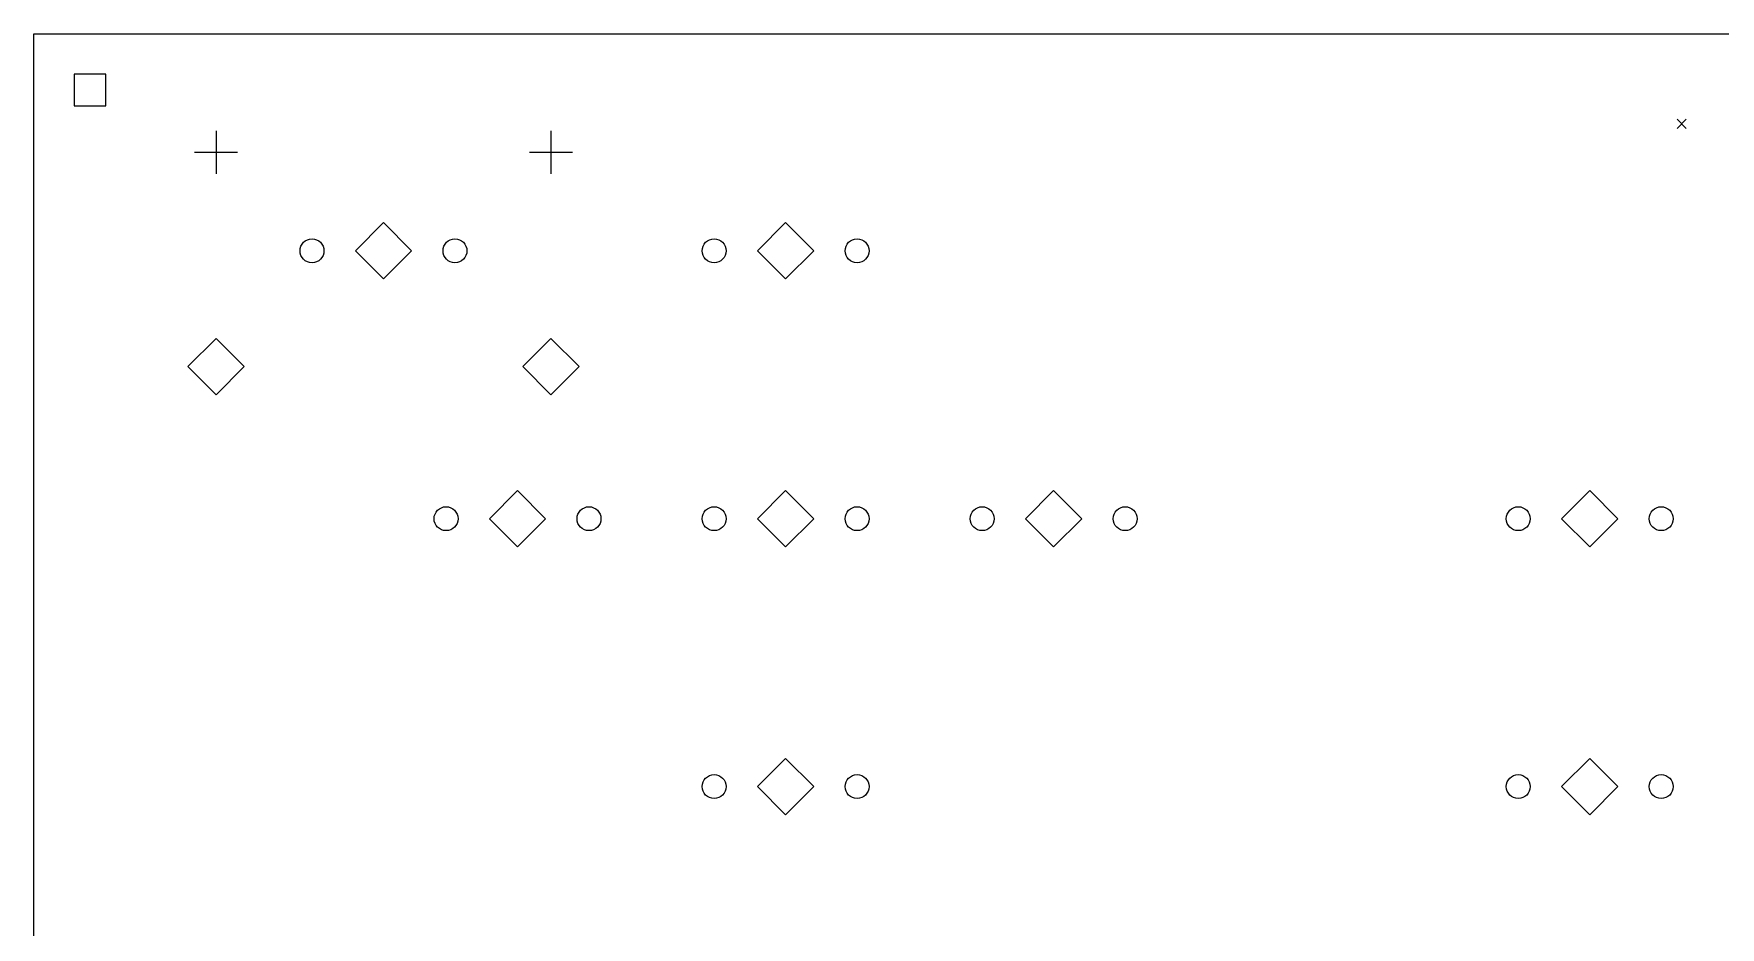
# Model space of a CAD drawing. Extents: x 0.63 to 10.16, y -5.71 to -0.71.
# Drawn here: x 0.709 to 5.427, y -3.21 to -0.709 of the extents above; entities that cross this region are included whole.
import ezdxf

# ---------------------------------------------------------------- set-up
doc = ezdxf.new("R2010")
doc.units = 0
doc.header["$MEASUREMENT"] = 0
doc.layers.add('BLACK', color=7, linetype='CONTINUOUS')

msp = doc.modelspace()

# ---------------------------------------------------------------- linework, layer by layer
at = {"layer": 'BLACK', "linetype": 'CONTINUOUS'}
for p, q in [((0.708661, -4.92126), (0.708661, -0.708661)), ((0.708661, -0.708661), (10.1575, -0.708661)), ((0.910684, -0.821599), (0.821599, -0.821599)), ((0.821599, -0.821599), (0.821599, -0.910684)), ((0.910684, -0.910684), (0.910684, -0.821599)), ((0.821599, -0.910684), (0.910684, -0.910684)), ((1.21875, -0.980586), (1.21875, -1.10066)), ((2.15576, -0.980586), (2.15576, -1.10066)), ((5.3065, -0.948031), (5.33209, -0.973622)), ((5.33209, -0.948031), (5.3065, -0.973622)), ((1.15871, -1.04062), (1.27879, -1.04062)), ((2.09572, -1.04062), (2.2158, -1.04062)), ((1.68725, -1.23748), (1.60851, -1.31622)), ((1.76599, -1.31622), (1.68725, -1.23748)), ((2.81225, -1.23748), (2.73351, -1.31622)), ((2.89099, -1.31622), (2.81225, -1.23748)), ((1.60851, -1.31622), (1.68725, -1.39496)), ((1.68725, -1.39496), (1.76599, -1.31622)), ((2.73351, -1.31622), (2.81225, -1.39496)), ((2.81225, -1.39496), (2.89099, -1.31622)), ((1.21875, -1.56188), (1.14001, -1.64062)), ((1.29749, -1.64062), (1.21875, -1.56188)), ((2.15576, -1.56188), (2.07702, -1.64062)), ((2.2345, -1.64062), (2.15576, -1.56188)), ((1.14001, -1.64062), (1.21875, -1.71937)), ((1.21875, -1.71937), (1.29749, -1.64062)), ((2.07702, -1.64062), (2.15576, -1.71937)), ((2.15576, -1.71937), (2.2345, -1.64062)), ((2.06225, -1.98748), (1.98351, -2.06622)), ((2.14099, -2.06622), (2.06225, -1.98748)), ((2.81225, -1.98748), (2.73351, -2.06622)), ((2.89099, -2.06622), (2.81225, -1.98748)), ((3.56225, -1.98748), (3.48351, -2.06622)), ((3.64099, -2.06622), (3.56225, -1.98748)), ((5.06225, -1.98748), (4.98351, -2.06622)), ((5.14099, -2.06622), (5.06225, -1.98748)), ((1.98351, -2.06622), (2.06225, -2.14496)), ((2.06225, -2.14496), (2.14099, -2.06622)), ((2.73351, -2.06622), (2.81225, -2.14496)), ((2.81225, -2.14496), (2.89099, -2.06622)), ((3.48351, -2.06622), (3.56225, -2.14496)), ((3.56225, -2.14496), (3.64099, -2.06622)), ((4.98351, -2.06622), (5.06225, -2.14496)), ((5.06225, -2.14496), (5.14099, -2.06622)), ((2.81225, -2.73748), (2.73351, -2.81622)), ((2.89099, -2.81622), (2.81225, -2.73748)), ((5.06225, -2.73748), (4.98351, -2.81622)), ((5.14099, -2.81622), (5.06225, -2.73748)), ((2.73351, -2.81622), (2.81225, -2.89496)), ((2.81225, -2.89496), (2.89099, -2.81622)), ((4.98351, -2.81622), (5.06225, -2.89496)), ((5.06225, -2.89496), (5.14099, -2.81622))]:
    msp.add_line(p, q, dxfattribs=at)
at = {"layer": 'BLACK'}
for centre in [(1.48725, -1.31622), (1.88725, -1.31622), (2.61225, -1.31622), (3.01225, -1.31622), (1.86225, -2.06622), (2.26225, -2.06622), (2.61225, -2.06622), (3.01225, -2.06622), (3.36225, -2.06622), (3.76225, -2.06622), (4.86225, -2.06622), (5.26225, -2.06622), (2.61225, -2.81622), (3.01225, -2.81622), (4.86225, -2.81622), (5.26225, -2.81622)]:
    msp.add_circle(centre, 0.033465, dxfattribs=at)

doc.saveas('drawing.dxf')
